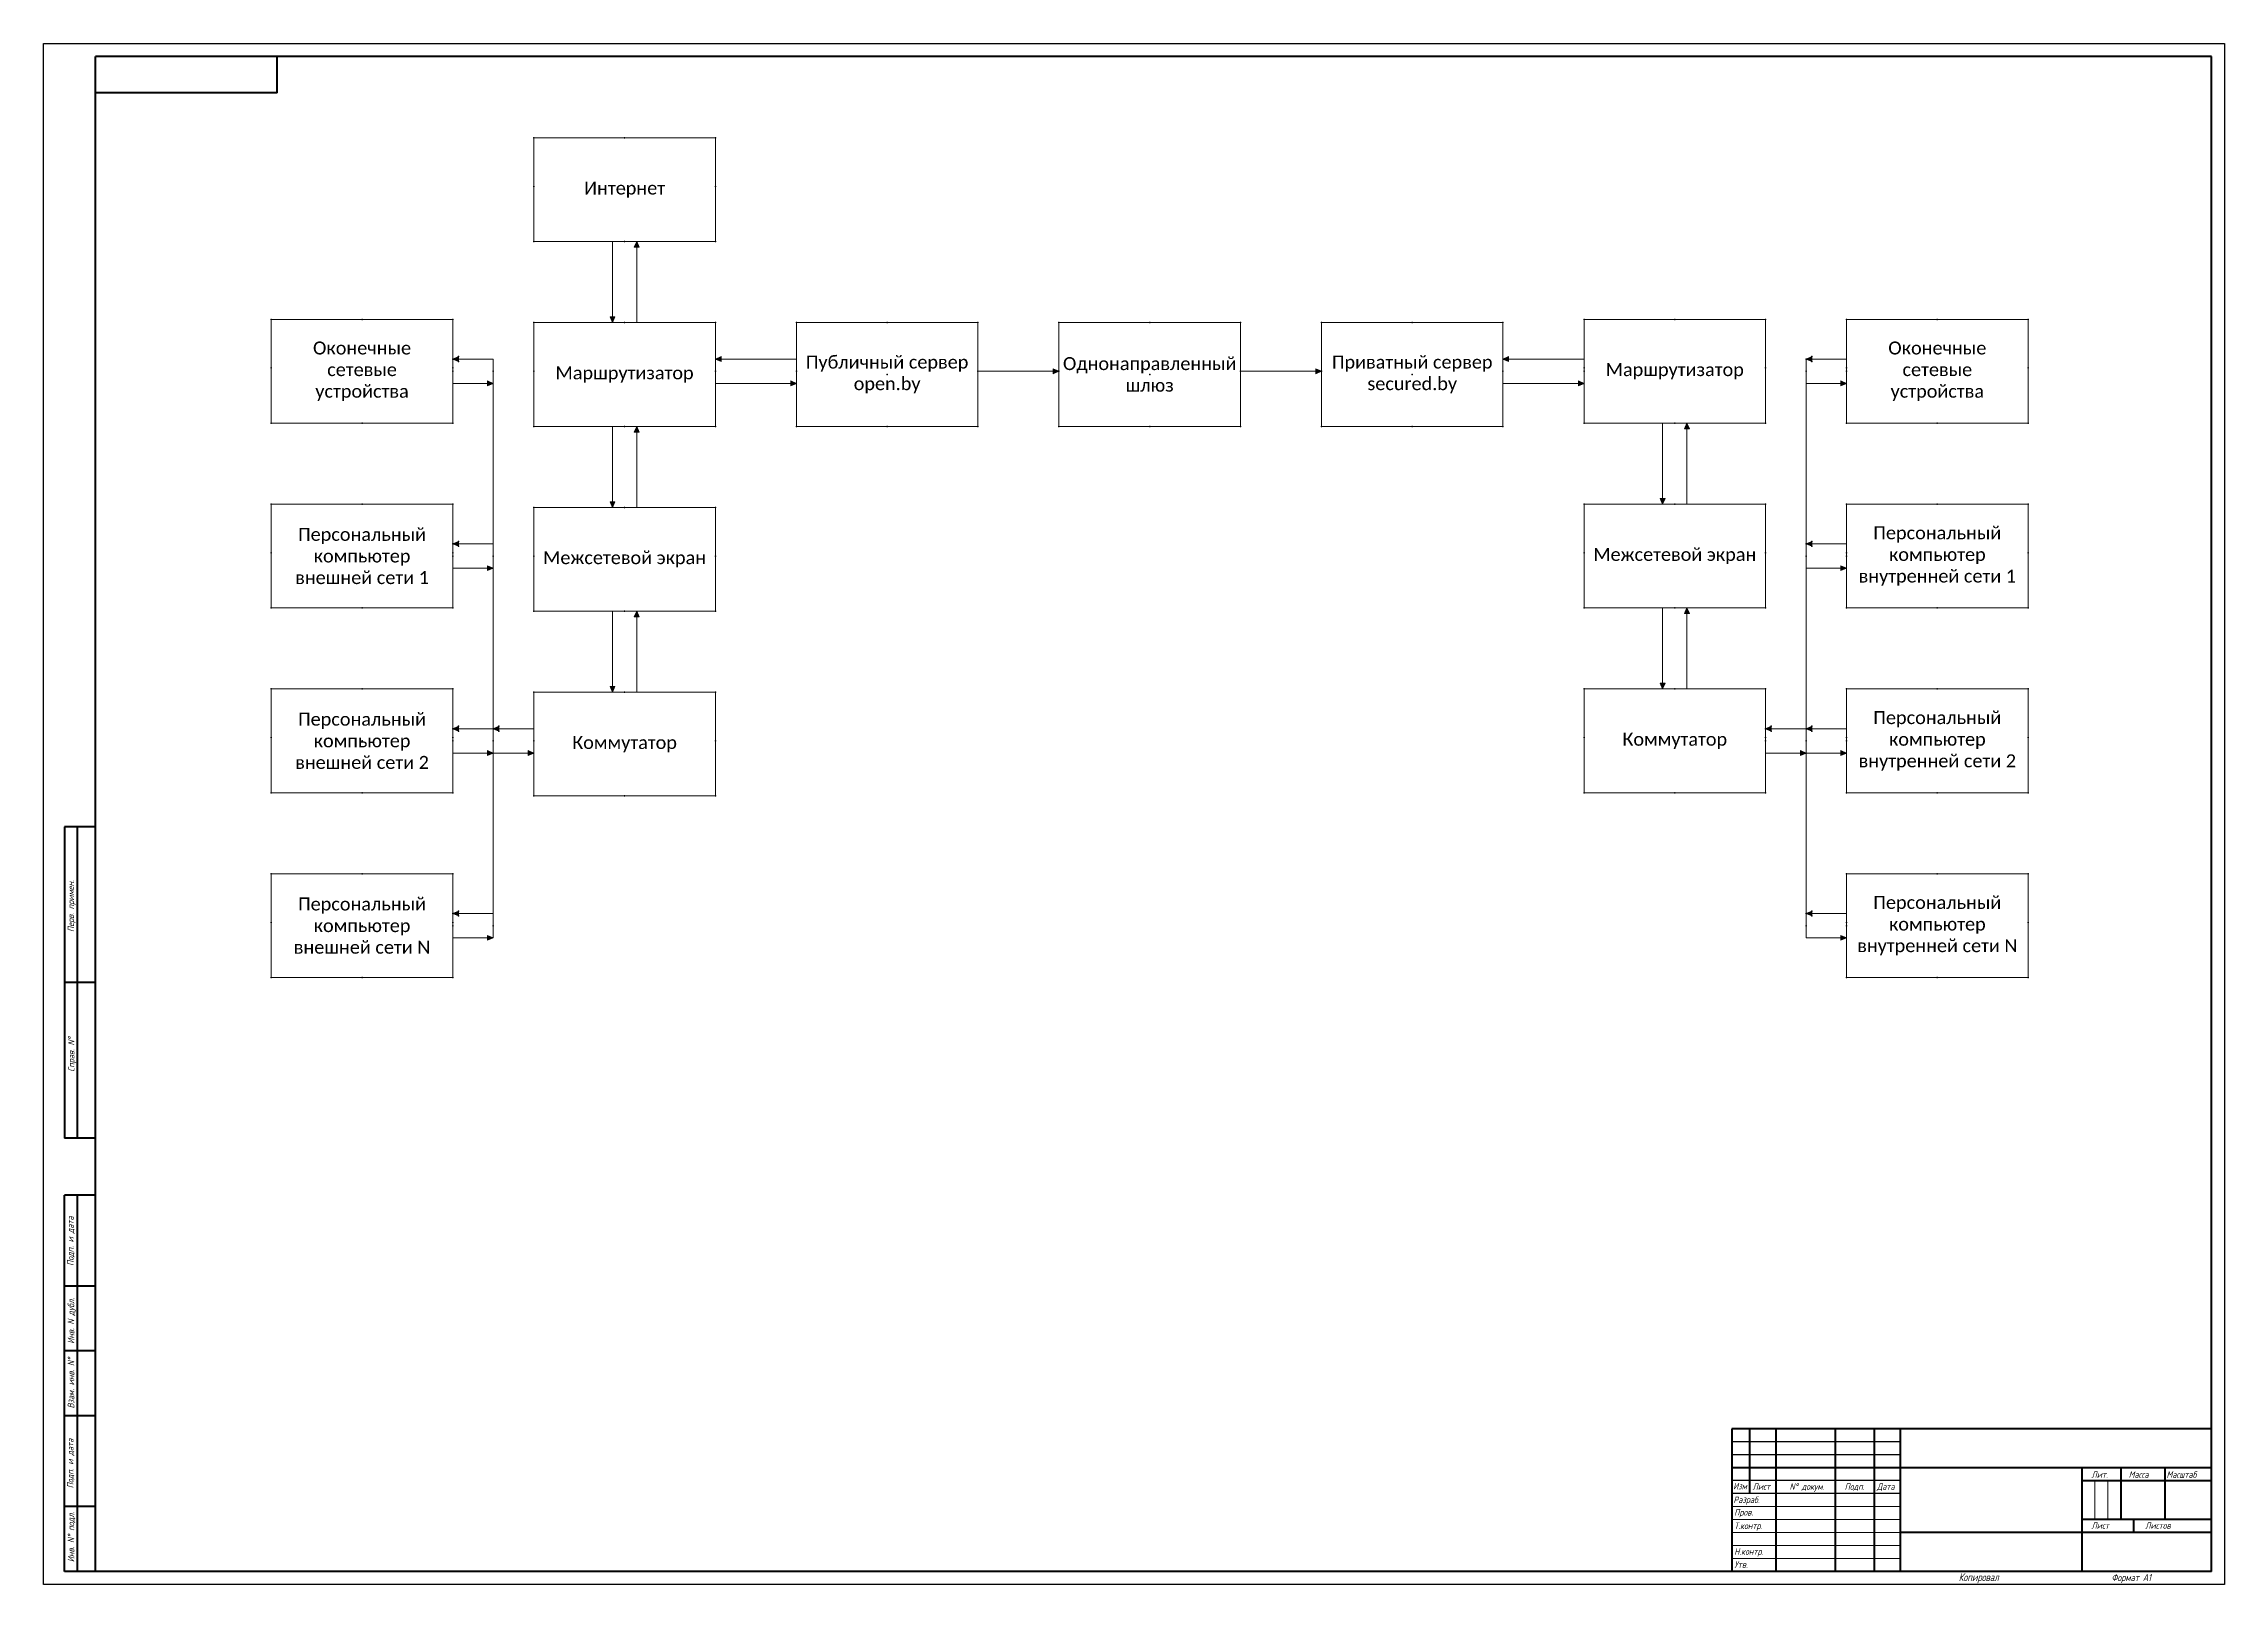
# Model space of a CAD drawing. Extents: x -285 to 556, y -1314 to -720.
import ezdxf

# ---------------------------------------------------------------- set-up
doc = ezdxf.new("R2010")
doc.units = 0
doc.header["$MEASUREMENT"] = 0
doc.layers.get('0').update_dxf_attribs({"linetype": 'CONTINUOUS'})
doc.layers.add('KONTUR', color=7, linetype='CONTINUOUS')
doc.layers.add('Невидимка', color=131, linetype='CONTINUOUS', plot=False)
for name, color, linetype, lineweight in [('Основная', 7, 'CONTINUOUS', 40), ('Схема', 50, 'CONTINUOUS', 20), ('текст', 7, 'CONTINUOUS', 30), ('тонкая', 7, 'CONTINUOUS', 20)]:
    doc.layers.add(name, color=color, linetype=linetype, lineweight=lineweight)
doc.styles.add('стиль1', font='romans.shx', dxfattribs={"width": 0.75, "oblique": 15, "height": 3.5})

msp = doc.modelspace()

# ---------------------------------------------------------------- hatches: boundary and pattern name
at = {"layer": 'Схема'}
h = msp.add_hatch(color=256, dxfattribs=at)
h.dxf.hatch_style = 1
h.paths.add_polyline_path([(-55.59, -798.67), (-56.53, -798.67), (-56.53, -796.48)])
h.paths.add_polyline_path([(-56.53, -798.67), (-57.47, -798.67), (-56.53, -796.48)])
h = msp.add_hatch(color=256, dxfattribs=at)
h.dxf.hatch_style = 1
h.paths.add_polyline_path([(-64.97, -825.54), (-65.9, -825.54), (-65.9, -827.73)])
h.paths.add_polyline_path([(-65.9, -825.54), (-66.84, -825.54), (-65.9, -827.73)])
h = msp.add_hatch(color=256, dxfattribs=at)
h.dxf.hatch_style = 1
h.paths.add_polyline_path([(-125.28, -840.85), (-125.28, -841.79), (-127.47, -841.79)])
h.paths.add_polyline_path([(-125.28, -841.79), (-125.28, -842.73), (-127.47, -841.79)])
h = msp.add_hatch(color=256, dxfattribs=at)
h.dxf.hatch_style = 1
h.paths.add_polyline_path([(-24.03, -840.85), (-24.03, -841.79), (-26.22, -841.79)])
h.paths.add_polyline_path([(-24.03, -841.79), (-24.03, -842.73), (-26.22, -841.79)])
h = msp.add_hatch(color=256, dxfattribs=at)
h.dxf.hatch_style = 1
h.paths.add_polyline_path([(279.72, -840.85), (279.72, -841.79), (277.53, -841.79)])
h.paths.add_polyline_path([(279.72, -841.79), (279.72, -842.73), (277.53, -841.79)])
h = msp.add_hatch(color=256, dxfattribs=at)
h.dxf.hatch_style = 1
h.paths.add_polyline_path([(396.6, -840.85), (396.6, -841.79), (394.41, -841.79)])
h.paths.add_polyline_path([(396.6, -841.79), (396.6, -842.73), (394.41, -841.79)])
h = msp.add_hatch(color=256, dxfattribs=at)
h.dxf.hatch_style = 1
h.paths.add_polyline_path([(104.1, -845.54), (104.1, -846.48), (106.28, -846.48)])
h.paths.add_polyline_path([(104.1, -846.48), (104.1, -847.42), (106.28, -846.48)])
h = msp.add_hatch(color=256, dxfattribs=at)
h.dxf.hatch_style = 1
h.paths.add_polyline_path([(205.35, -845.54), (205.35, -846.48), (207.53, -846.48)])
h.paths.add_polyline_path([(205.35, -846.48), (205.35, -847.42), (207.53, -846.48)])
h = msp.add_hatch(color=256, dxfattribs=at)
h.dxf.hatch_style = 1
h.paths.add_polyline_path([(-114.03, -850.23), (-114.03, -851.17), (-111.84, -851.17)])
h.paths.add_polyline_path([(-114.03, -851.17), (-114.03, -852.1), (-111.84, -851.17)])
h = msp.add_hatch(color=256, dxfattribs=at)
h.dxf.hatch_style = 1
h.paths.add_polyline_path([(2.85, -850.23), (2.85, -851.17), (5.03, -851.17)])
h.paths.add_polyline_path([(2.85, -851.17), (2.85, -852.1), (5.03, -851.17)])
h = msp.add_hatch(color=256, dxfattribs=at)
h.dxf.hatch_style = 1
h.paths.add_polyline_path([(306.6, -850.23), (306.6, -851.17), (308.78, -851.17)])
h.paths.add_polyline_path([(306.6, -851.17), (306.6, -852.1), (308.78, -851.17)])
h = msp.add_hatch(color=256, dxfattribs=at)
h.dxf.hatch_style = 1
h.paths.add_polyline_path([(407.85, -850.23), (407.85, -851.17), (410.03, -851.17)])
h.paths.add_polyline_path([(407.85, -851.17), (407.85, -852.1), (410.03, -851.17)])
h = msp.add_hatch(color=256, dxfattribs=at)
h.dxf.hatch_style = 1
h.paths.add_polyline_path([(-55.59, -869.92), (-56.53, -869.92), (-56.53, -867.73)])
h.paths.add_polyline_path([(-56.53, -869.92), (-57.47, -869.92), (-56.53, -867.73)])
h = msp.add_hatch(color=256, dxfattribs=at)
h.dxf.hatch_style = 1
h.paths.add_polyline_path([(349.41, -868.67), (348.47, -868.67), (348.47, -866.48)])
h.paths.add_polyline_path([(348.47, -868.67), (347.53, -868.67), (348.47, -866.48)])
h = msp.add_hatch(color=256, dxfattribs=at)
h.dxf.hatch_style = 1
h.paths.add_polyline_path([(-64.97, -896.79), (-65.9, -896.79), (-65.9, -898.98)])
h.paths.add_polyline_path([(-65.9, -896.79), (-66.84, -896.79), (-65.9, -898.98)])
h = msp.add_hatch(color=256, dxfattribs=at)
h.dxf.hatch_style = 1
h.paths.add_polyline_path([(340.03, -895.54), (339.1, -895.54), (339.1, -897.73)])
h.paths.add_polyline_path([(339.1, -895.54), (338.16, -895.54), (339.1, -897.73)])
h = msp.add_hatch(color=256, dxfattribs=at)
h.dxf.hatch_style = 1
h.paths.add_polyline_path([(-125.28, -912.1), (-125.28, -913.04), (-127.47, -913.04)])
h.paths.add_polyline_path([(-125.28, -913.04), (-125.28, -913.98), (-127.47, -913.04)])
h = msp.add_hatch(color=256, dxfattribs=at)
h.dxf.hatch_style = 1
h.paths.add_polyline_path([(396.6, -912.1), (396.6, -913.04), (394.41, -913.04)])
h.paths.add_polyline_path([(396.6, -913.04), (396.6, -913.98), (394.41, -913.04)])
h = msp.add_hatch(color=256, dxfattribs=at)
h.dxf.hatch_style = 1
h.paths.add_polyline_path([(-114.03, -921.48), (-114.03, -922.42), (-111.84, -922.42)])
h.paths.add_polyline_path([(-114.03, -922.42), (-114.03, -923.35), (-111.84, -922.42)])
h = msp.add_hatch(color=256, dxfattribs=at)
h.dxf.hatch_style = 1
h.paths.add_polyline_path([(407.85, -921.48), (407.85, -922.42), (410.03, -922.42)])
h.paths.add_polyline_path([(407.85, -922.42), (407.85, -923.35), (410.03, -922.42)])
h = msp.add_hatch(color=256, dxfattribs=at)
h.dxf.hatch_style = 1
h.paths.add_polyline_path([(-55.59, -941.17), (-56.53, -941.17), (-56.53, -938.98)])
h.paths.add_polyline_path([(-56.53, -941.17), (-57.47, -941.17), (-56.53, -938.98)])
h = msp.add_hatch(color=256, dxfattribs=at)
h.dxf.hatch_style = 1
h.paths.add_polyline_path([(349.41, -939.92), (348.47, -939.92), (348.47, -937.73)])
h.paths.add_polyline_path([(348.47, -939.92), (347.53, -939.92), (348.47, -937.73)])
h = msp.add_hatch(color=256, dxfattribs=at)
h.dxf.hatch_style = 1
h.paths.add_polyline_path([(340.03, -966.79), (339.1, -966.79), (339.1, -968.98)])
h.paths.add_polyline_path([(339.1, -966.79), (338.16, -966.79), (339.1, -968.98)])
h = msp.add_hatch(color=256, dxfattribs=at)
h.dxf.hatch_style = 1
h.paths.add_polyline_path([(-64.97, -968.04), (-65.9, -968.04), (-65.9, -970.23)])
h.paths.add_polyline_path([(-65.9, -968.04), (-66.84, -968.04), (-65.9, -970.23)])
h = msp.add_hatch(color=256, dxfattribs=at)
h.dxf.hatch_style = 1
h.paths.add_polyline_path([(-125.28, -983.35), (-125.28, -984.29), (-127.47, -984.29)])
h.paths.add_polyline_path([(-125.28, -984.29), (-125.28, -985.23), (-127.47, -984.29)])
h = msp.add_hatch(color=256, dxfattribs=at)
h.dxf.hatch_style = 1
h.paths.add_polyline_path([(-109.65, -983.35), (-109.65, -984.29), (-111.84, -984.29)])
h.paths.add_polyline_path([(-109.65, -984.29), (-109.65, -985.23), (-111.84, -984.29)])
h = msp.add_hatch(color=256, dxfattribs=at)
h.dxf.hatch_style = 1
h.paths.add_polyline_path([(380.97, -983.35), (380.97, -984.29), (378.78, -984.29)])
h.paths.add_polyline_path([(380.97, -984.29), (380.97, -985.23), (378.78, -984.29)])
h = msp.add_hatch(color=256, dxfattribs=at)
h.dxf.hatch_style = 1
h.paths.add_polyline_path([(396.6, -983.35), (396.6, -984.29), (394.41, -984.29)])
h.paths.add_polyline_path([(396.6, -984.29), (396.6, -985.23), (394.41, -984.29)])
h = msp.add_hatch(color=256, dxfattribs=at)
h.dxf.hatch_style = 1
h.paths.add_polyline_path([(-114.03, -992.73), (-114.03, -993.67), (-111.84, -993.67)])
h.paths.add_polyline_path([(-114.03, -993.67), (-114.03, -994.6), (-111.84, -993.67)])
h = msp.add_hatch(color=256, dxfattribs=at)
h.dxf.hatch_style = 1
h.paths.add_polyline_path([(-98.4, -992.73), (-98.4, -993.67), (-96.22, -993.67)])
h.paths.add_polyline_path([(-98.4, -993.67), (-98.4, -994.6), (-96.22, -993.67)])
h = msp.add_hatch(color=256, dxfattribs=at)
h.dxf.hatch_style = 1
h.paths.add_polyline_path([(392.22, -992.73), (392.22, -993.67), (394.41, -993.67)])
h.paths.add_polyline_path([(392.22, -993.67), (392.22, -994.6), (394.41, -993.67)])
h = msp.add_hatch(color=256, dxfattribs=at)
h.dxf.hatch_style = 1
h.paths.add_polyline_path([(407.85, -992.73), (407.85, -993.67), (410.03, -993.67)])
h.paths.add_polyline_path([(407.85, -993.67), (407.85, -994.6), (410.03, -993.67)])
h = msp.add_hatch(color=256, dxfattribs=at)
h.dxf.hatch_style = 1
h.paths.add_polyline_path([(-125.28, -1054.6), (-125.28, -1055.54), (-127.47, -1055.54)])
h.paths.add_polyline_path([(-125.28, -1055.54), (-125.28, -1056.48), (-127.47, -1055.54)])
h = msp.add_hatch(color=256, dxfattribs=at)
h.dxf.hatch_style = 1
h.paths.add_polyline_path([(396.6, -1054.6), (396.6, -1055.54), (394.41, -1055.54)])
h.paths.add_polyline_path([(396.6, -1055.54), (396.6, -1056.48), (394.41, -1055.54)])
h = msp.add_hatch(color=256, dxfattribs=at)
h.dxf.hatch_style = 1
h.paths.add_polyline_path([(-114.03, -1063.98), (-114.03, -1064.92), (-111.84, -1064.92)])
h.paths.add_polyline_path([(-114.03, -1064.92), (-114.03, -1065.85), (-111.84, -1064.92)])
h = msp.add_hatch(color=256, dxfattribs=at)
h.dxf.hatch_style = 1
h.paths.add_polyline_path([(407.85, -1063.98), (407.85, -1064.92), (410.03, -1064.92)])
h.paths.add_polyline_path([(407.85, -1064.92), (407.85, -1065.85), (410.03, -1064.92)])

# ---------------------------------------------------------------- linework, layer by layer
for p, q in [((430.74, -1259.18), (365.74, -1259.18)), ((430.74, -1264.18), (365.74, -1264.18)), ((430.74, -1274.18), (365.74, -1274.18)), ((430.74, -1279.18), (365.74, -1279.18)), ((500.74, -1309.18), (500.74, -1309.18))]:
    msp.add_line(p, q)
at = {"layer": 'KONTUR'}
for p, q in [((-285.26, -1314.18), (-285.26, -720.18)), ((-285.26, -720.18), (555.74, -720.18)), ((555.74, -720.18), (555.74, -1314.18)), ((555.74, -1314.18), (-285.26, -1314.18))]:
    msp.add_line(p, q, dxfattribs=at)
at = {"layer": 'Невидимка'}
for p in [(-96.22, -756.48), (-61.22, -756.48), (-26.22, -756.48), (-96.22, -775.23), (-61.22, -776.48), (-61.22, -776.48), (-26.22, -775.23), (-96.22, -796.48), (-61.22, -796.48), (-61.22, -796.48), (-26.22, -796.48), (-197.47, -826.48), (-162.47, -826.48), (-127.47, -826.48), (-96.22, -827.73), (-61.22, -827.73), (-61.22, -827.73), (-26.22, -827.73), (5.03, -827.73), (40.03, -827.73), (75.03, -827.73), (106.28, -827.73), (141.28, -827.73), (176.28, -827.73), (207.53, -827.73), (242.53, -827.73), (277.53, -827.73), (308.78, -826.48), (343.78, -826.48), (378.78, -826.48), (410.03, -826.48), (445.03, -826.48), (480.03, -826.48), (-125.28, -840.85), (396.6, -840.85), (-197.47, -845.23), (-162.47, -846.48), (-162.47, -846.48), (-127.47, -841.79), (-127.47, -845.23), (-127.47, -846.48), (-125.28, -841.79), (-125.28, -842.73), (-111.84, -846.48), (-96.22, -846.48), (-61.22, -847.73), (-61.22, -847.73), (-26.22, -846.48), (-26.22, -846.48), (5.03, -846.48), (5.03, -846.48), (40.03, -847.73), (40.03, -847.73), (75.03, -846.48), (106.28, -846.48), (141.28, -847.73), (141.28, -847.73), (176.28, -846.48), (207.53, -846.48), (242.53, -847.73), (242.53, -847.73), (277.53, -846.48), (277.53, -846.48), (308.78, -845.23), (308.78, -846.48), (343.78, -846.48), (343.78, -846.48), (378.78, -845.23), (394.41, -841.79), (394.41, -846.48), (396.6, -841.79), (396.6, -842.73), (410.03, -845.23), (410.03, -846.48), (445.03, -846.48), (445.03, -846.48), (480.03, -845.23), (-197.47, -866.48), (-162.47, -866.48), (-127.47, -866.48), (-96.22, -867.73), (-61.22, -867.73), (-61.22, -867.73), (-26.22, -867.73), (5.03, -867.73), (40.03, -867.73), (75.03, -867.73), (106.28, -867.73), (141.28, -867.73), (176.28, -867.73), (207.53, -867.73), (242.53, -867.73), (277.53, -867.73), (308.78, -866.48), (343.78, -866.48), (343.78, -866.48), (378.78, -866.48), (410.03, -866.48), (445.03, -866.48), (480.03, -866.48), (-197.47, -897.73), (-162.47, -897.73), (-127.47, -897.73), (-96.22, -898.98), (-61.22, -898.98), (-61.22, -898.98), (-26.22, -898.98), (308.78, -897.73), (343.78, -897.73), (343.78, -897.73), (378.78, -897.73), (410.03, -897.73), (445.03, -897.73), (480.03, -897.73), (-197.47, -916.48), (-127.47, -913.04), (-127.47, -916.48), (-125.28, -912.1), (-125.28, -913.04), (-125.28, -913.98), (308.78, -916.48), (378.78, -916.48), (394.41, -913.04), (396.6, -912.1), (396.6, -913.04), (396.6, -913.98), (410.03, -916.48), (480.03, -916.48), (-162.47, -917.73), (-162.47, -917.73), (-127.47, -917.73), (-111.84, -917.73), (-96.22, -917.73), (-61.22, -918.98), (-61.22, -918.98), (-26.22, -917.73), (343.78, -917.73), (343.78, -917.73), (394.41, -917.73), (410.03, -917.73), (445.03, -917.73), (445.03, -917.73), (-197.47, -937.73), (-162.47, -937.73), (-127.47, -937.73), (-96.22, -938.98), (-61.22, -938.98), (-61.22, -938.98), (-26.22, -938.98), (308.78, -937.73), (343.78, -937.73), (343.78, -937.73), (378.78, -937.73), (410.03, -937.73), (445.03, -937.73), (480.03, -937.73), (-197.47, -968.98), (-162.47, -968.98), (-127.47, -968.98), (-96.22, -970.23), (-61.22, -970.23), (-61.22, -970.23), (-26.22, -970.23), (308.78, -968.98), (343.78, -968.98), (343.78, -968.98), (378.78, -968.98), (410.03, -968.98), (445.03, -968.98), (480.03, -968.98), (-125.28, -983.35), (-109.65, -983.35), (380.97, -983.35), (396.6, -983.35), (-197.47, -987.73), (-162.47, -988.98), (-162.47, -988.98), (-127.47, -984.29), (-127.47, -987.73), (-127.47, -988.98), (-125.28, -984.29), (-125.28, -985.23), (-111.84, -984.29), (-111.84, -988.98), (-111.84, -988.98), (-109.65, -984.29), (-109.65, -985.23), (-96.22, -988.98), (-96.22, -988.98), (-61.22, -990.23), (-61.22, -990.23), (-26.22, -988.98), (308.78, -987.73), (343.78, -988.98), (343.78, -988.98), (378.78, -984.29), (378.78, -987.73), (378.78, -988.98), (380.97, -984.29), (380.97, -985.23), (394.41, -984.29), (394.41, -988.98), (394.41, -988.98), (396.6, -984.29), (396.6, -985.23), (410.03, -987.73), (410.03, -988.98), (445.03, -988.98), (445.03, -988.98), (480.03, -987.73), (-197.47, -1008.98), (-162.47, -1008.98), (-127.47, -1008.98), (308.78, -1008.98), (343.78, -1008.98), (378.78, -1008.98), (410.03, -1008.98), (445.03, -1008.98), (480.03, -1008.98), (-96.22, -1010.23), (-61.22, -1010.23), (-26.22, -1010.23), (-197.47, -1040.23), (-162.47, -1040.23), (-127.47, -1040.23), (410.03, -1040.23), (445.03, -1040.23), (480.03, -1040.23), (-197.47, -1058.98), (-127.47, -1055.54), (-127.47, -1058.98), (-125.28, -1054.6), (-125.28, -1055.54), (-125.28, -1056.48), (394.41, -1055.54), (396.6, -1054.6), (396.6, -1055.54), (396.6, -1056.48), (410.03, -1058.98), (480.03, -1058.98), (-162.47, -1060.23), (-162.47, -1060.23), (-127.47, -1060.23), (-111.84, -1060.23), (394.41, -1060.23), (410.03, -1060.23), (445.03, -1060.23), (445.03, -1060.23), (-197.47, -1080.23), (-162.47, -1080.23), (-127.47, -1080.23), (410.03, -1080.23), (445.03, -1080.23), (480.03, -1080.23)]:
    msp.add_point(p, dxfattribs=at)
at = {"layer": 'Основная'}
for p, q in [((-265.26, -1269.18), (-265.26, -725.18)), ((550.74, -725.18), (-265.26, -725.18)), ((-195.26, -739.18), (-195.26, -725.18)), ((550.74, -1309.18), (550.74, -725.18)), ((-195.26, -739.18), (-265.26, -739.18)), ((-277.26, -1022.18), (-277.26, -1142.18)), ((-265.26, -1022.18), (-277.26, -1022.18)), ((-272.26, -1142.18), (-272.26, -1022.18)), ((-265.26, -1082.18), (-277.26, -1082.18)), ((-265.26, -1142.18), (-277.26, -1142.18)), ((-277.26, -1309.18), (-277.26, -1164.18)), ((-265.26, -1164.18), (-277.26, -1164.18)), ((-272.26, -1309.18), (-272.26, -1164.18)), ((-265.26, -1199.18), (-277.26, -1199.18)), ((-265.26, -1224.18), (-277.26, -1224.18)), ((-265.26, -1249.18), (-277.26, -1249.18)), ((365.74, -1254.18), (365.74, -1309.18)), ((550.74, -1254.18), (365.74, -1254.18)), ((372.74, -1279.18), (372.74, -1254.18)), ((382.74, -1254.18), (382.74, -1309.18)), ((405.74, -1309.18), (405.74, -1254.18)), ((420.74, -1254.18), (420.74, -1309.18)), ((430.74, -1254.18), (430.74, -1309.18)), ((-265.26, -1309.18), (-265.26, -1269.18)), ((365.74, -1269.18), (550.74, -1269.18)), ((500.74, -1269.18), (500.74, -1309.18)), ((515.74, -1269.18), (515.74, -1289.18)), ((532.74, -1269.18), (532.74, -1289.18)), ((500.74, -1274.18), (550.74, -1274.18)), ((-265.26, -1284.18), (-277.26, -1284.18)), ((550.74, -1294.18), (430.74, -1294.18)), ((550.74, -1289.18), (500.74, -1289.18)), ((520.74, -1289.18), (520.74, -1294.18)), ((550.74, -1309.18), (-277.26, -1309.18))]:
    msp.add_line(p, q, dxfattribs=at)
at = {"layer": 'Схема'}
for p, q in [((-96.22, -756.48), (-26.22, -756.48)), ((-96.22, -756.48), (-96.22, -796.48)), ((-26.22, -756.48), (-26.22, -796.48)), ((-96.22, -796.48), (-26.22, -796.48)), ((-65.9, -796.48), (-65.9, -827.73)), ((-57.47, -798.67), (-56.53, -796.48)), ((-57.47, -798.67), (-55.59, -798.67)), ((-56.53, -827.73), (-56.53, -796.48)), ((-55.59, -798.67), (-56.53, -796.48)), ((-197.47, -826.48), (-127.47, -826.48)), ((-197.47, -826.48), (-197.47, -866.48)), ((-127.47, -826.48), (-127.47, -866.48)), ((-96.22, -827.73), (-26.22, -827.73)), ((-96.22, -827.73), (-96.22, -867.73)), ((-66.84, -825.54), (-65.9, -827.73)), ((-66.84, -825.54), (-64.97, -825.54)), ((-64.97, -825.54), (-65.9, -827.73)), ((-26.22, -827.73), (-26.22, -867.73)), ((5.03, -827.73), (75.03, -827.73)), ((5.03, -827.73), (5.03, -867.73)), ((75.03, -827.73), (75.03, -867.73)), ((106.28, -827.73), (176.28, -827.73)), ((106.28, -827.73), (106.28, -867.73)), ((176.28, -827.73), (176.28, -867.73)), ((207.53, -827.73), (277.53, -827.73)), ((207.53, -827.73), (207.53, -867.73)), ((277.53, -827.73), (277.53, -867.73)), ((308.78, -826.48), (378.78, -826.48)), ((308.78, -826.48), (308.78, -866.48)), ((378.78, -826.48), (378.78, -866.48)), ((410.03, -826.48), (480.03, -826.48)), ((410.03, -826.48), (410.03, -866.48)), ((480.03, -826.48), (480.03, -866.48)), ((-125.28, -840.85), (-127.47, -841.79)), ((-125.28, -842.73), (-125.28, -840.85)), ((-24.03, -840.85), (-26.22, -841.79)), ((-24.03, -842.73), (-24.03, -840.85)), ((279.72, -840.85), (277.53, -841.79)), ((279.72, -842.73), (279.72, -840.85)), ((396.6, -840.85), (394.41, -841.79)), ((396.6, -842.73), (396.6, -840.85)), ((-111.84, -841.79), (-127.47, -841.79)), ((-125.28, -842.73), (-127.47, -841.79)), ((-111.84, -841.79), (-111.84, -1064.92)), ((5.03, -841.79), (-26.22, -841.79)), ((-24.03, -842.73), (-26.22, -841.79)), ((75.03, -846.48), (106.28, -846.48)), ((104.1, -845.54), (106.28, -846.48)), ((104.1, -847.42), (104.1, -845.54)), ((104.1, -847.42), (106.28, -846.48)), ((176.28, -846.48), (207.53, -846.48)), ((205.35, -845.54), (207.53, -846.48)), ((205.35, -847.42), (205.35, -845.54)), ((205.35, -847.42), (207.53, -846.48)), ((308.78, -841.79), (277.53, -841.79)), ((279.72, -842.73), (277.53, -841.79)), ((410.03, -841.79), (394.41, -841.79)), ((396.6, -842.73), (394.41, -841.79)), ((394.41, -841.79), (394.41, -1064.92)), ((-127.47, -851.17), (-111.84, -851.17)), ((-114.03, -850.23), (-111.84, -851.17)), ((-114.03, -852.1), (-114.03, -850.23)), ((-114.03, -852.1), (-111.84, -851.17)), ((-26.22, -851.17), (5.03, -851.17)), ((2.85, -850.23), (5.03, -851.17)), ((2.85, -852.1), (2.85, -850.23)), ((2.85, -852.1), (5.03, -851.17)), ((277.53, -851.17), (308.78, -851.17)), ((306.6, -850.23), (308.78, -851.17)), ((306.6, -852.1), (306.6, -850.23)), ((306.6, -852.1), (308.78, -851.17)), ((394.41, -851.17), (410.03, -851.17)), ((407.85, -850.23), (410.03, -851.17)), ((407.85, -852.1), (407.85, -850.23)), ((407.85, -852.1), (410.03, -851.17)), ((-197.47, -866.48), (-127.47, -866.48)), ((-96.22, -867.73), (-26.22, -867.73)), ((-65.9, -867.73), (-65.9, -898.98)), ((-57.47, -869.92), (-56.53, -867.73)), ((-57.47, -869.92), (-55.59, -869.92)), ((-56.53, -898.98), (-56.53, -867.73)), ((-55.59, -869.92), (-56.53, -867.73)), ((5.03, -867.73), (75.03, -867.73)), ((106.28, -867.73), (176.28, -867.73)), ((207.53, -867.73), (277.53, -867.73)), ((308.78, -866.48), (378.78, -866.48)), ((339.1, -866.48), (339.1, -897.73)), ((347.53, -868.67), (348.47, -866.48)), ((347.53, -868.67), (349.41, -868.67)), ((348.47, -897.73), (348.47, -866.48)), ((349.41, -868.67), (348.47, -866.48)), ((410.03, -866.48), (480.03, -866.48)), ((-197.47, -897.73), (-127.47, -897.73)), ((-197.47, -897.73), (-197.47, -937.73)), ((-127.47, -897.73), (-127.47, -937.73)), ((-96.22, -898.98), (-26.22, -898.98)), ((-96.22, -898.98), (-96.22, -938.98)), ((-66.84, -896.79), (-65.9, -898.98)), ((-66.84, -896.79), (-64.97, -896.79)), ((-64.97, -896.79), (-65.9, -898.98)), ((-26.22, -898.98), (-26.22, -938.98)), ((308.78, -897.73), (378.78, -897.73)), ((308.78, -897.73), (308.78, -937.73)), ((338.16, -895.54), (339.1, -897.73)), ((338.16, -895.54), (340.03, -895.54)), ((340.03, -895.54), (339.1, -897.73)), ((378.78, -897.73), (378.78, -937.73)), ((410.03, -897.73), (480.03, -897.73)), ((410.03, -897.73), (410.03, -937.73)), ((480.03, -897.73), (480.03, -937.73)), ((-125.28, -912.1), (-127.47, -913.04)), ((-111.84, -913.04), (-127.47, -913.04)), ((-125.28, -913.98), (-127.47, -913.04)), ((-125.28, -913.98), (-125.28, -912.1)), ((396.6, -912.1), (394.41, -913.04)), ((410.03, -913.04), (394.41, -913.04)), ((396.6, -913.98), (394.41, -913.04)), ((396.6, -913.98), (396.6, -912.1)), ((-127.47, -922.42), (-111.84, -922.42)), ((-114.03, -921.48), (-111.84, -922.42)), ((-114.03, -923.35), (-114.03, -921.48)), ((-114.03, -923.35), (-111.84, -922.42)), ((394.41, -922.42), (410.03, -922.42)), ((407.85, -921.48), (410.03, -922.42)), ((407.85, -923.35), (407.85, -921.48)), ((407.85, -923.35), (410.03, -922.42)), ((-197.47, -937.73), (-127.47, -937.73)), ((-96.22, -938.98), (-26.22, -938.98)), ((-65.9, -938.98), (-65.9, -970.23)), ((-57.47, -941.17), (-56.53, -938.98)), ((-57.47, -941.17), (-55.59, -941.17)), ((-56.53, -970.23), (-56.53, -938.98)), ((-55.59, -941.17), (-56.53, -938.98)), ((308.78, -937.73), (378.78, -937.73)), ((339.1, -937.73), (339.1, -968.98)), ((347.53, -939.92), (348.47, -937.73)), ((347.53, -939.92), (349.41, -939.92)), ((348.47, -968.98), (348.47, -937.73)), ((349.41, -939.92), (348.47, -937.73)), ((410.03, -937.73), (480.03, -937.73)), ((338.16, -966.79), (339.1, -968.98)), ((338.16, -966.79), (340.03, -966.79)), ((340.03, -966.79), (339.1, -968.98)), ((-197.47, -968.98), (-127.47, -968.98)), ((-197.47, -968.98), (-197.47, -1008.98)), ((-127.47, -968.98), (-127.47, -1008.98)), ((-96.22, -970.23), (-26.22, -970.23)), ((-96.22, -970.23), (-96.22, -1010.23)), ((-66.84, -968.04), (-65.9, -970.23)), ((-66.84, -968.04), (-64.97, -968.04)), ((-64.97, -968.04), (-65.9, -970.23)), ((-26.22, -970.23), (-26.22, -1010.23)), ((308.78, -968.98), (378.78, -968.98)), ((308.78, -968.98), (308.78, -1008.98)), ((378.78, -968.98), (378.78, -1008.98)), ((410.03, -968.98), (480.03, -968.98)), ((410.03, -968.98), (410.03, -1008.98)), ((480.03, -968.98), (480.03, -1008.98)), ((-125.28, -983.35), (-127.47, -984.29)), ((-125.28, -985.23), (-125.28, -983.35)), ((-109.65, -983.35), (-111.84, -984.29)), ((-109.65, -985.23), (-109.65, -983.35)), ((380.97, -983.35), (378.78, -984.29)), ((380.97, -985.23), (380.97, -983.35)), ((396.6, -983.35), (394.41, -984.29)), ((396.6, -985.23), (396.6, -983.35)), ((-111.84, -984.29), (-127.47, -984.29)), ((-125.28, -985.23), (-127.47, -984.29)), ((-96.22, -984.29), (-111.84, -984.29)), ((-109.65, -985.23), (-111.84, -984.29)), ((394.41, -984.29), (378.78, -984.29)), ((380.97, -985.23), (378.78, -984.29)), ((410.03, -984.29), (394.41, -984.29)), ((396.6, -985.23), (394.41, -984.29)), ((-127.47, -993.67), (-111.84, -993.67)), ((-114.03, -992.73), (-111.84, -993.67)), ((-114.03, -994.6), (-114.03, -992.73)), ((-114.03, -994.6), (-111.84, -993.67)), ((-111.84, -993.67), (-96.22, -993.67)), ((-98.4, -992.73), (-96.22, -993.67)), ((-98.4, -994.6), (-98.4, -992.73)), ((-98.4, -994.6), (-96.22, -993.67)), ((378.78, -993.67), (394.41, -993.67)), ((392.22, -992.73), (394.41, -993.67)), ((392.22, -994.6), (392.22, -992.73)), ((392.22, -994.6), (394.41, -993.67)), ((394.41, -993.67), (410.03, -993.67)), ((407.85, -992.73), (410.03, -993.67)), ((407.85, -994.6), (407.85, -992.73)), ((407.85, -994.6), (410.03, -993.67)), ((-197.47, -1008.98), (-127.47, -1008.98)), ((308.78, -1008.98), (378.78, -1008.98)), ((410.03, -1008.98), (480.03, -1008.98)), ((-96.22, -1010.23), (-26.22, -1010.23)), ((-197.47, -1040.23), (-127.47, -1040.23)), ((-197.47, -1040.23), (-197.47, -1080.23)), ((-127.47, -1040.23), (-127.47, -1080.23)), ((410.03, -1040.23), (480.03, -1040.23)), ((410.03, -1040.23), (410.03, -1080.23)), ((480.03, -1040.23), (480.03, -1080.23)), ((-125.28, -1054.6), (-127.47, -1055.54)), ((-111.84, -1055.54), (-127.47, -1055.54)), ((-125.28, -1056.48), (-127.47, -1055.54)), ((-125.28, -1056.48), (-125.28, -1054.6)), ((396.6, -1054.6), (394.41, -1055.54)), ((410.03, -1055.54), (394.41, -1055.54)), ((396.6, -1056.48), (394.41, -1055.54)), ((396.6, -1056.48), (396.6, -1054.6)), ((-127.47, -1064.92), (-111.84, -1064.92)), ((-114.03, -1063.98), (-111.84, -1064.92)), ((-114.03, -1065.85), (-114.03, -1063.98)), ((-114.03, -1065.85), (-111.84, -1064.92)), ((394.41, -1064.92), (410.03, -1064.92)), ((407.85, -1063.98), (410.03, -1064.92)), ((407.85, -1065.85), (407.85, -1063.98)), ((407.85, -1065.85), (410.03, -1064.92)), ((-197.47, -1080.23), (-127.47, -1080.23)), ((410.03, -1080.23), (480.03, -1080.23))]:
    msp.add_line(p, q, dxfattribs=at)
at = {"layer": 'тонкая'}
for p, q in [((505.72, -1274.39), (505.72, -1289.18)), ((510.8, -1274.39), (510.8, -1289.18)), ((365.74, -1284.18), (430.74, -1284.18)), ((430.74, -1289.18), (365.74, -1289.18)), ((430.74, -1294.18), (365.74, -1294.18))]:
    msp.add_line(p, q, dxfattribs=at)
for points in [[(365.74, -1299.18), (430.74, -1299.18)], [(365.74, -1304.18), (430.74, -1304.18)]]:
    msp.add_lwpolyline(points, dxfattribs=at)

# ---------------------------------------------------------------- texts
at = {"layer": 'Схема', "char_height": 5, "attachment_point": 5}
for s, insert in [('{\\fCalibri|b0|i0|c204|p34;Интернет}', (-61.22, -776.48)), ('{\\fCalibri|b0|i0|c204|p34;Оконечные сетевые устройства}', (-162.47, -846.48)), ('{\\fCalibri|b0|i0|c204|p34;Публичный сервер\\P\\fCalibri|b0|i0|c0|p34;open.by}', (40.03, -847.73)), ('{\\fCalibri|b0|i0|c204|p34;Однонаправленный шлюз}', (141.28, -847.73)), ('{\\fCalibri|b0|i0|c204|p34;Приватный сервер\\P\\fCalibri|b0|i0|c0|p34;secured.by}', (242.53, -847.73)), ('{\\fCalibri|b0|i0|c204|p34;Оконечные сетевые устройства}', (445.03, -846.48)), ('{\\fCalibri|b0|i0|c204|p34;Маршрутизатор}', (-61.22, -847.73)), ('{\\fCalibri|b0|i0|c204|p34;Маршрутизатор}', (343.78, -846.48)), ('{\\fCalibri|b0|i0|c204|p34;Персональный компьютер внешней сети 1}', (-162.47, -917.73)), ('{\\fCalibri|b0|i0|c204|p34;Персональный компьютер внутренней сети 1}', (445.03, -917.73)), ('{\\fCalibri|b0|i0|c204|p34;Межсетевой экран}', (-61.22, -918.98)), ('{\\fCalibri|b0|i0|c204|p34;Межсетевой экран}', (343.78, -917.73)), ('{\\fCalibri|b0|i0|c204|p34;Персональный компьютер внешней сети 2}', (-162.47, -988.98)), ('{\\fCalibri|b0|i0|c204|p34;Персональный компьютер внутренней сети 2}', (445.03, -988.98)), ('{\\fCalibri|b0|i0|c204|p34;Коммутатор}', (-61.22, -990.23)), ('{\\fCalibri|b0|i0|c204|p34;Коммутатор}', (343.78, -988.98)), ('{\\fCalibri|b0|i0|c204|p34;Персональный компьютер внешней сети \\fCalibri|b0|i0|c0|p34;N}', (-162.47, -1060.23)), ('{\\fCalibri|b0|i0|c204|p34;Персональный компьютер внутренней сети \\fCalibri|b0|i0|c0|p34;N}', (445.03, -1060.23))]:
    msp.add_mtext_dynamic_manual_height_columns(s, width=62.5, gutter_width=25, heights=[0], dxfattribs=dict(at, insert=insert))
at = {"layer": 'текст', "style": 'стиль1', "oblique": 15, "width": 0.75}
for s, p in [('Перв. примен.', (-273.51, -1062.67)), ('Справ. N%%d', (-273.36, -1116.55)), ('Подп. и дата', (-273.69, -1191.41)), ('Инв. N дубл.', (-273.45, -1221.43)), ('Взам. инв. N%%d', (-273.45, -1246.36)), ('Подп. и дата', (-273.74, -1277.14)), ('Инв. N%%d подл.', (-273.45, -1305.61))]:
    msp.add_text(s, height=2.5, rotation=90, dxfattribs=at).set_placement(p)
for s, height, p in [('Изм', 2.5, (366.28, -1277.57)), ('Лист', 2.5, (373.76, -1277.72)), ('N%%d докум. ', 2.5, (388.04, -1277.72)), ('Подп.', 2.5, (409.29, -1277.72)), ('Дата', 2.5, (421.74, -1277.72)), ('Лит.', 2.5, (504.45, -1273.11)), ('Масса', 2.5, (518.83, -1273.11)), ('Масштаб', 2.5, (533.42, -1273.11)), ('Разраб.', 2.5, (366.4, -1282.82)), ('Пров.', 2.5, (366.7, -1287.65)), ('Т.контр.', 2.5, (366.7, -1292.84)), ('Лист', 2.5, (504.45, -1292.73)), ('Листов', 2.5, (525.18, -1292.73)), ('Н.контр.', 2.5, (366.7, -1302.77)), ('Утв.', 2.5, (366.7, -1307.79)), ('Копировал', 3, (453.27, -1312.93)), ('Формат А1', 2.75, (512.2, -1312.93))]:
    msp.add_text(s, height=height, dxfattribs=at).set_placement(p)

doc.saveas('drawing.dxf')
